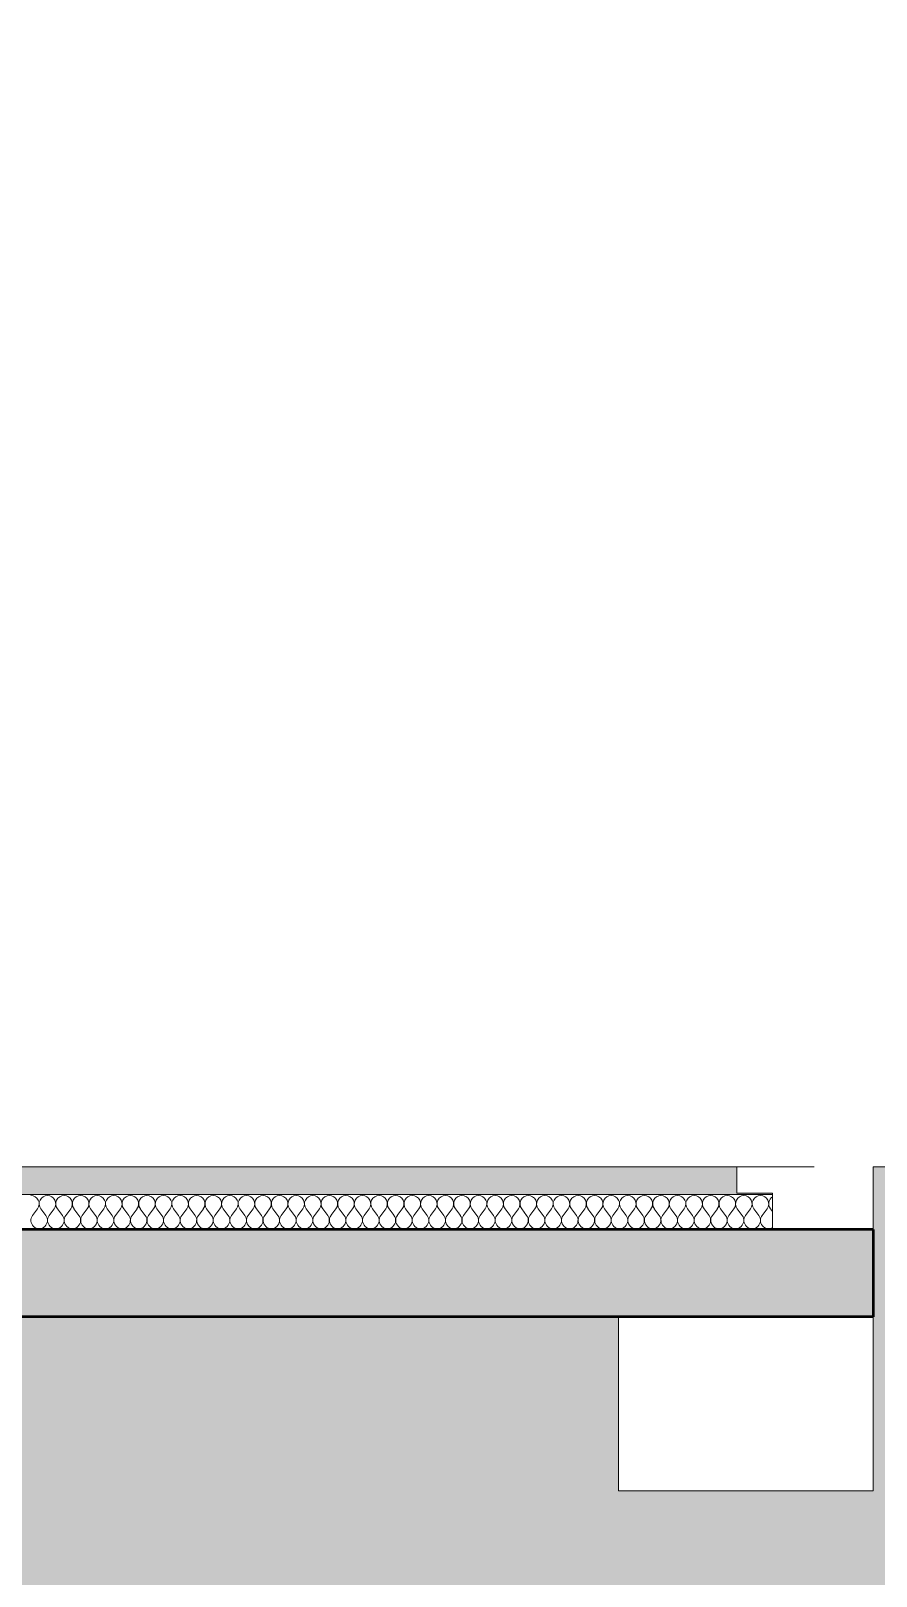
# Model space of a CAD drawing. Header units: millimetres. Extents: x -46169 to 228156, y -86316 to 18123.
# Drawn here: x 179340 to 181768, y -82286 to -77849 of the extents above; entities that cross this region are included whole.
import ezdxf

# ---------------------------------------------------------------- set-up
doc = ezdxf.new("R2010")
doc.units = ezdxf.units.MM
doc.header["$MEASUREMENT"] = 0
doc.linetypes.add('Dashed', pattern=[2822.222233, 1411.111116, -1411.111116])
doc.linetypes.add('Wipeout_Contour', pattern=[1000, 0, -1000])
for name, color, linetype, lineweight, true_color in [('0_Pen_No__105', 7, 'Continuous', 15, 0xa6a6a6), ('A-230-M_FLOOR.IFC Import_Pen_No__109', 7, 'Continuous', 15, 0xa6a6a6), ('A-230-M_FLOOR.IFC Import_Pen_No__29', 7, 'Continuous', 50, 0x2a2a2a), ('New_A-20-M_Floor_Slab_Pen_No__107', 7, 'Continuous', 15, 0xa6a6a6), ('New_A-20-M_Floor_Slab_Pen_No__109', 7, 'Continuous', 15, 0xa6a6a6), ('New_A-20-M_Floor_Slab_Pen_No__162', 7, 'Continuous', 0, 0xe47200)]:
    doc.layers.add(name, color=color, linetype=linetype, lineweight=lineweight, true_color=true_color)
for name, color, linetype in [('A-230-M_FLOOR.IFC Import', 7, 'Continuous'), ('New_A-20-M_Floor_Slab', 7, 'Continuous'), ('New_A-25-M_Wall_Int', 7, 'Continuous')]:
    doc.layers.add(name, color=color, linetype=linetype)
for name, color, linetype, lineweight in [('A-95-P_Drawing_Pen_No__1', 7, 'Continuous', 13), ('A-95-P_Drawing_Pen_No__84', 8, 'Continuous', 20), ('New_A-20-M_Floor_Slab_Pen_No__1', 7, 'Continuous', 13)]:
    doc.layers.add(name, color=color, linetype=linetype, lineweight=lineweight)
pattern_1 = [(0, (104446.8, -81110.96), (0, 779.423), [48.75, -401.25]), (0, (104671.8, -80721.25), (0, 779.423), [48.75, -401.25]), (60, (104446.8, -81110.96), (-675, 389.7114), [48.75, -401.25]), (60, (104896.8, -81110.96), (-675, 389.7114), [48.75, -401.25]), (120, (104495.5, -81110.96), (675, 389.7114), [48.75, -401.25]), (120, (104945.5, -81110.96), (675, 389.7114), [48.75, -401.25]), (0, (104446.78, -81035.96), (0, 150), [0, -150, 0, -225]), (45, (104521.78, -81035.96), (-106.06602, 106.06602), [0, -112.5, 0, -187.5])]

# ---------------------------------------------------------------- blocks, each defined once
blk = doc.blocks.new('Section Elem_84_1', base_point=(104446.8, -81111))
at = {"color": 254, "linetype": 'Wipeout_Contour', "lineweight": 0, "ltscale": 2941735.148226124}
blk.add_wipeout([(178981.5, -77762.5), (177576.2, -78609.5), (177576.2, -81111), (177622.4, -81111), (177622.4, -79011), (179294.7, -79011), (179294.7, -81111), (181217.7, -81111), (181217.7, -79011), (181368.1, -79011), (181368.1, -77762.5), (179817.2, -77762.5), (179817.2, -77767), (179670.8, -77767), (179670.8, -77762.5)], dxfattribs=at).dxf.layer = 'New_A-25-M_Wall_Int'
blk = doc.blocks.new('*X183', base_point=(104446.8, -81111))
at = {"layer": 'New_A-20-M_Floor_Slab_Pen_No__107', "linetype": 'Continuous'}
for p, q in [((179345, -81250), (179359.3, -81230.9)), ((179383.1, -81250), (179368.8, -81230.9)), ((179392.6, -81250), (179406.9, -81230.9)), ((179430.7, -81250), (179416.4, -81230.9)), ((179440.2, -81250), (179454.5, -81230.9)), ((179478.3, -81250), (179464, -81230.9)), ((179487.8, -81250), (179502.1, -81230.9)), ((179525.9, -81250), (179511.7, -81230.9)), ((179535.5, -81250), (179549.8, -81230.9)), ((179573.6, -81250), (179559.3, -81230.9)), ((179583.1, -81250), (179597.4, -81230.9)), ((179621.2, -81250), (179606.9, -81230.9)), ((179630.7, -81250), (179645, -81230.9)), ((179668.8, -81250), (179654.5, -81230.9)), ((179678.3, -81250), (179692.6, -81230.9)), ((179716.4, -81250), (179702.1, -81230.9)), ((179725.9, -81250), (179740.2, -81230.9)), ((179764, -81250), (179749.8, -81230.9)), ((179773.6, -81250), (179787.8, -81230.9)), ((179811.7, -81250), (179797.4, -81230.9)), ((179821.2, -81250), (179835.5, -81230.9)), ((179859.3, -81250), (179845, -81230.9)), ((179868.8, -81250), (179883.1, -81230.9)), ((179906.9, -81250), (179892.6, -81230.9)), ((179916.4, -81250), (179930.7, -81230.9)), ((179954.5, -81250), (179940.2, -81230.9)), ((179964, -81250), (179978.3, -81230.9)), ((180002.1, -81250), (179987.8, -81230.9)), ((180011.7, -81250), (180025.9, -81230.9)), ((180049.8, -81250), (180035.5, -81230.9)), ((180059.3, -81250), (180073.6, -81230.9)), ((180097.4, -81250), (180083.1, -81230.9)), ((180106.9, -81250), (180121.2, -81230.9)), ((180145, -81250), (180130.7, -81230.9)), ((180154.5, -81250), (180168.8, -81230.9)), ((180192.6, -81250), (180178.3, -81230.9)), ((180202.1, -81250), (180216.4, -81230.9)), ((180240.2, -81250), (180225.9, -81230.9)), ((180249.8, -81250), (180264, -81230.9)), ((180287.8, -81250), (180273.6, -81230.9)), ((180297.4, -81250), (180311.7, -81230.9)), ((180335.5, -81250), (180321.2, -81230.9)), ((180345, -81250), (180359.3, -81230.9)), ((180383.1, -81250), (180368.8, -81230.9)), ((180392.6, -81250), (180406.9, -81230.9)), ((180430.7, -81250), (180416.4, -81230.9)), ((180440.2, -81250), (180454.5, -81230.9)), ((180478.3, -81250), (180464, -81230.9)), ((180487.8, -81250), (180502.1, -81230.9)), ((180525.9, -81250), (180511.7, -81230.9)), ((180535.5, -81250), (180549.8, -81230.9)), ((180573.6, -81250), (180559.3, -81230.9)), ((180583.1, -81250), (180597.4, -81230.9)), ((180621.2, -81250), (180606.9, -81230.9)), ((180630.7, -81250), (180645, -81230.9)), ((180668.8, -81250), (180654.5, -81230.9)), ((180678.3, -81250), (180692.6, -81230.9)), ((180716.4, -81250), (180702.1, -81230.9)), ((180725.9, -81250), (180740.2, -81230.9)), ((180764, -81250), (180749.8, -81230.9)), ((180773.6, -81250), (180787.8, -81230.9)), ((180811.7, -81250), (180797.4, -81230.9)), ((180821.2, -81250), (180835.5, -81230.9)), ((180859.3, -81250), (180845, -81230.9)), ((180868.8, -81250), (180883.1, -81230.9)), ((180906.9, -81250), (180892.6, -81230.9)), ((180916.4, -81250), (180930.7, -81230.9)), ((180954.5, -81250), (180940.2, -81230.9)), ((180964, -81250), (180978.3, -81230.9)), ((181002.1, -81250), (180987.8, -81230.9)), ((181011.7, -81250), (181025.9, -81230.9)), ((181049.8, -81250), (181035.5, -81230.9)), ((181059.3, -81250), (181073.6, -81230.9)), ((181097.4, -81250), (181083.1, -81230.9)), ((181106.9, -81250), (181121.2, -81230.9)), ((181145, -81250), (181130.7, -81230.9)), ((181154.5, -81250), (181168.8, -81230.9)), ((181192.6, -81250), (181178.3, -81230.9)), ((181202.1, -81250), (181216.4, -81230.9)), ((181240.2, -81250), (181225.9, -81230.9)), ((181249.8, -81250), (181264, -81230.9)), ((181287.8, -81250), (181273.6, -81230.9)), ((181297.4, -81250), (181311.7, -81230.9)), ((181335.5, -81250), (181321.2, -81230.9)), ((181345, -81250), (181359.3, -81230.9)), ((181383.1, -81250), (181368.8, -81230.9)), ((181392.6, -81250), (181406.9, -81230.9)), ((181430.7, -81250), (181416.4, -81230.9)), ((181440.2, -81250), (181454.5, -81230.9)), ((181470.3, -81239.3), (181464, -81230.9))]:
    blk.add_line(p, q, dxfattribs=at)
for centre, start, end in [((179340.2, -81216.7), 323.1301, 90), ((179387.8, -81216.7), 90, 216.8699), ((179387.8, -81216.7), 323.1301, 90), ((179435.5, -81216.7), 90, 216.8699), ((179435.5, -81216.7), 323.1301, 90), ((179483.1, -81216.7), 90, 216.8699), ((179483.1, -81216.7), 323.1301, 90), ((179530.7, -81216.7), 90, 216.8699), ((179530.7, -81216.7), 323.1301, 90), ((179578.3, -81216.7), 90, 216.8699), ((179578.3, -81216.7), 323.1301, 90), ((179625.9, -81216.7), 90, 216.8699), ((179625.9, -81216.7), 323.1301, 90), ((179673.6, -81216.7), 90, 216.8699), ((179673.6, -81216.7), 323.1301, 90), ((179721.2, -81216.7), 90, 216.8699), ((179721.2, -81216.7), 323.1301, 90), ((179768.8, -81216.7), 90, 216.8699), ((179768.8, -81216.7), 323.1301, 90), ((179816.4, -81216.7), 90, 216.8699), ((179816.4, -81216.7), 323.1301, 90), ((179864, -81216.7), 90, 216.8699), ((179864, -81216.7), 323.1301, 90), ((179911.7, -81216.7), 90, 216.8699), ((179911.7, -81216.7), 323.1301, 90), ((179959.3, -81216.7), 90, 216.8699), ((179959.3, -81216.7), 323.1301, 90), ((180006.9, -81216.7), 90, 216.8699), ((180006.9, -81216.7), 323.1301, 90), ((180054.5, -81216.7), 90, 216.8699), ((180054.5, -81216.7), 323.1301, 90), ((180102.1, -81216.7), 90, 216.8699), ((180102.1, -81216.7), 323.1301, 90), ((180149.8, -81216.7), 90, 216.8699), ((180149.8, -81216.7), 323.1301, 90), ((180197.4, -81216.7), 90, 216.8699), ((180197.4, -81216.7), 323.1301, 90), ((180245, -81216.7), 90, 216.8699), ((180245, -81216.7), 323.1301, 90), ((180292.6, -81216.7), 90, 216.8699), ((180292.6, -81216.7), 323.1301, 90), ((180340.2, -81216.7), 90, 216.8699), ((180340.2, -81216.7), 323.1301, 90), ((180387.8, -81216.7), 90, 216.8699), ((180387.8, -81216.7), 323.1301, 90), ((180435.5, -81216.7), 90, 216.8699), ((180435.5, -81216.7), 323.1301, 90), ((180483.1, -81216.7), 90, 216.8699), ((180483.1, -81216.7), 323.1301, 90), ((180530.7, -81216.7), 90, 216.8699), ((180530.7, -81216.7), 323.1301, 90), ((180578.3, -81216.7), 90, 216.8699), ((180578.3, -81216.7), 323.1301, 90), ((180625.9, -81216.7), 90, 216.8699), ((180625.9, -81216.7), 323.1301, 90), ((180673.6, -81216.7), 90, 216.8699), ((180673.6, -81216.7), 323.1301, 90), ((180721.2, -81216.7), 90, 216.8699), ((180721.2, -81216.7), 323.1301, 90), ((180768.8, -81216.7), 90, 216.8699), ((180768.8, -81216.7), 323.1301, 90), ((180816.4, -81216.7), 90, 216.8699), ((180816.4, -81216.7), 323.1301, 90), ((180864, -81216.7), 90, 216.8699), ((180864, -81216.7), 323.1301, 90), ((180911.7, -81216.7), 90, 216.8699), ((180911.7, -81216.7), 323.1301, 90), ((180959.3, -81216.7), 90, 216.8699), ((180959.3, -81216.7), 323.1301, 90), ((181006.9, -81216.7), 90, 216.8699), ((181006.9, -81216.7), 323.1301, 90), ((181054.5, -81216.7), 90, 216.8699), ((181054.5, -81216.7), 323.1301, 90), ((181102.1, -81216.7), 90, 216.8699), ((181102.1, -81216.7), 323.1301, 90), ((181149.8, -81216.7), 90, 216.8699), ((181149.8, -81216.7), 323.1301, 90), ((181197.4, -81216.7), 90, 216.8699), ((181197.4, -81216.7), 323.1301, 90), ((181245, -81216.7), 90, 216.8699), ((181245, -81216.7), 323.1301, 90), ((181292.6, -81216.7), 90, 216.8699), ((181292.6, -81216.7), 323.1301, 90), ((181340.2, -81216.7), 90, 216.8699), ((181340.2, -81216.7), 323.1301, 90), ((181387.8, -81216.7), 90, 216.8699), ((181387.8, -81216.7), 323.1301, 90), ((181435.5, -81216.7), 90, 216.8699), ((181435.5, -81216.7), 323.1301, 90), ((181483.1, -81216.7), 122.3788, 216.8699), ((179364, -81264.3), 143.1301, 36.8699), ((179411.7, -81264.3), 143.1301, 36.8699), ((179459.3, -81264.3), 143.1301, 36.8699), ((179506.9, -81264.3), 143.1301, 36.8699), ((179554.5, -81264.3), 143.1301, 36.8699), ((179602.1, -81264.3), 143.1301, 36.8699), ((179649.8, -81264.3), 143.1301, 36.8699), ((179697.4, -81264.3), 143.1301, 36.8699), ((179745, -81264.3), 143.1301, 36.8699), ((179792.6, -81264.3), 143.1301, 36.8699), ((179840.2, -81264.3), 143.1301, 36.8699), ((179887.8, -81264.3), 143.1301, 36.8699), ((179935.5, -81264.3), 143.1301, 36.8699), ((179983.1, -81264.3), 143.1301, 36.8699), ((180030.7, -81264.3), 143.1301, 36.8699), ((180078.3, -81264.3), 143.1301, 36.8699), ((180125.9, -81264.3), 143.1301, 36.8699), ((180173.6, -81264.3), 143.1301, 36.8699), ((180221.2, -81264.3), 143.1301, 36.8699), ((180268.8, -81264.3), 143.1301, 36.8699), ((180316.4, -81264.3), 143.1301, 36.8699), ((180364, -81264.3), 143.1301, 36.8699), ((180411.7, -81264.3), 143.1301, 36.8699), ((180459.3, -81264.3), 143.1301, 36.8699), ((180506.9, -81264.3), 143.1301, 36.8699), ((180554.5, -81264.3), 143.1301, 36.8699), ((180602.1, -81264.3), 143.1301, 36.8699), ((180649.8, -81264.3), 143.1301, 36.8699), ((180697.4, -81264.3), 143.1301, 36.8699), ((180745, -81264.3), 143.1301, 36.8699), ((180792.6, -81264.3), 143.1301, 36.8699), ((180840.2, -81264.3), 143.1301, 36.8699), ((180887.8, -81264.3), 143.1301, 36.8699), ((180935.5, -81264.3), 143.1301, 36.8699), ((180983.1, -81264.3), 143.1301, 36.8699), ((181030.7, -81264.3), 143.1301, 36.8699), ((181078.3, -81264.3), 143.1301, 36.8699), ((181125.9, -81264.3), 143.1301, 36.8699), ((181173.6, -81264.3), 143.1301, 36.8699), ((181221.2, -81264.3), 143.1301, 36.8699), ((181268.8, -81264.3), 143.1301, 36.8699), ((181316.4, -81264.3), 143.1301, 36.8699), ((181364, -81264.3), 143.1301, 36.8699), ((181411.7, -81264.3), 143.1301, 36.8699), ((181459.3, -81264.3), 143.1301, 297.677)]:
    blk.add_arc(centre, 23.8, start, end, dxfattribs=at)
blk = doc.blocks.new('Section Elem_146_1', base_point=(104446.8, -81111))
at = {"color": 254, "linetype": 'Wipeout_Contour', "lineweight": 0, "ltscale": 794831.756081}
blk.add_wipeout([(181368.1, -81186), (181397.8, -81186), (181397.8, -81111), (181368.1, -81111)], dxfattribs=at).dxf.layer = 'New_A-20-M_Floor_Slab'
at = {"color": 254, "linetype": 'Wipeout_Contour', "lineweight": 0, "ltscale": 1154663.639280361}
blk.add_wipeout([(181470.3, -81190), (181470.3, -81186), (181368.1, -81186), (181368.1, -81111), (160483.1, -81111), (160483.1, -81190)], dxfattribs=at).dxf.layer = 'New_A-20-M_Floor_Slab'
at = {"layer": 'New_A-20-M_Floor_Slab_Pen_No__109', "linetype": 'Continuous'}
h = blk.add_hatch(dxfattribs=at)
h.set_pattern_fill('Lightweight_Concrete_0001', color=256, style=0, pattern_type=2)
h.set_pattern_definition(pattern_1)
h.paths.add_polyline_path([(181470.3, -81190), (181470.3, -81186), (181368.1, -81186), (181368.1, -81111), (160483.1, -81111), (160483.1, -81190)])
at = {"layer": 'New_A-20-M_Floor_Slab_Pen_No__162', "linetype": 'Continuous'}
blk.add_hatch(color=256, dxfattribs=at).paths.add_polyline_path([(181470.3, -81190.5), (181470.3, -81190), (160483.1, -81190), (160483.1, -81190.5)])
at = {"layer": 'New_A-20-M_Floor_Slab_Pen_No__1', "linetype": 'Continuous'}
blk.add_line((181368.1, -81111), (177576.2, -81111), dxfattribs=at)
at = {"color": 254, "linetype": 'Wipeout_Contour', "lineweight": 0, "ltscale": 757399.620549}
blk.add_wipeout([(160483.1, -81290.5), (181470.3, -81290.5), (181470.3, -81190.5), (160483.1, -81190.5)], dxfattribs=at).dxf.layer = 'New_A-20-M_Floor_Slab'
at = {"layer": 'New_A-20-M_Floor_Slab_Pen_No__1', "linetype": 'Continuous'}
for p in [(181368.1, -81111), (181470.3, -81186)]:
    blk.add_line(p, (181368.1, -81186), dxfattribs=at)
at = {"layer": 'New_A-20-M_Floor_Slab_Pen_No__1', "linetype": 'Continuous', "flags": 128}
for points in [[(181470.3, -81190), (160483.1, -81190), (138338.7, -81190), (126599.8, -81190), (105107.6, -81190)], [(181470.3, -81190.5), (160483.1, -81190.5), (138338.7, -81190.5), (126599.8, -81190.5), (105107.6, -81190.5)], [(181470.3, -81186), (181470.3, -81190), (181470.3, -81190.5), (181470.3, -81290.5)], [(181470.3, -81290.5), (160483.1, -81290.5), (138338.7, -81290.5), (126599.8, -81290.5), (105107.6, -81290.5)]]:
    blk.add_lwpolyline(points, dxfattribs=at)
at = {"layer": 'New_A-20-M_Floor_Slab'}
blk.add_blockref('*X183', (104446.8, -81111), dxfattribs=at)
blk = doc.blocks.new('Section Elem_368_1', base_point=(104446.8, -81111))
at = {"color": 254, "linetype": 'Wipeout_Contour', "lineweight": 0, "ltscale": 797677.652574}
blk.add_wipeout([(181759.5, -81541), (182325.8, -81541), (182325.8, -81291), (181759.5, -81291)], dxfattribs=at).dxf.layer = 'A-230-M_FLOOR.IFC Import'
at = {"color": 254, "linetype": 'Wipeout_Contour', "lineweight": 0, "ltscale": 758229.6749}
blk.add_wipeout([(160483.1, -81541), (181759.5, -81541), (181759.5, -81291), (160483.1, -81291)], dxfattribs=at).dxf.layer = 'A-230-M_FLOOR.IFC Import'
at = {"layer": 'A-230-M_FLOOR.IFC Import_Pen_No__109', "linetype": 'Continuous'}
h = blk.add_hatch(dxfattribs=at)
h.set_pattern_fill('Lightweight_Concrete_0001', color=256, style=0, pattern_type=2)
h.set_pattern_definition(pattern_1)
h.paths.add_polyline_path([(160483.1, -81541), (181759.5, -81541), (181759.5, -81291), (160483.1, -81291)])
at = {"layer": 'A-230-M_FLOOR.IFC Import_Pen_No__29', "linetype": 'Continuous'}
for q in [(181397.8, -81291), (181759.5, -81541)]:
    blk.add_line((181759.5, -81291), q, dxfattribs=at)
at = {"layer": 'A-230-M_FLOOR.IFC Import_Pen_No__29', "linetype": 'Continuous', "flags": 128}
for points in [[(181397.8, -81291), (160483.1, -81291), (138338.7, -81291), (126599.8, -81291), (105107.6, -81291)], [(181759.5, -81541), (160483.1, -81541), (159497.9, -81541)]]:
    blk.add_lwpolyline(points, dxfattribs=at)
blk = doc.blocks.new('A03 Atrium Longitudinal Section_STORY_MARKER', base_point=(104446.8, -81111))
at = {"layer": '0_Pen_No__105', "linetype": 'Dashed', "ltscale": 0.2}
blk.add_line((105107.6, -81111), (184115, -81111), dxfattribs=at)

msp = doc.modelspace()

# ---------------------------------------------------------------- block references
at = {"layer": 'New_A-25-M_Wall_Int'}
msp.add_blockref('Section Elem_84_1', (104446.8, -81111), dxfattribs=at)

# ---------------------------------------------------------------- next in the draw order: block references
at = {"layer": 'New_A-20-M_Floor_Slab'}
msp.add_blockref('Section Elem_146_1', (104446.8, -81111), dxfattribs=at)

# ---------------------------------------------------------------- next in the draw order: block references
at = {"layer": 'A-230-M_FLOOR.IFC Import'}
msp.add_blockref('Section Elem_368_1', (104446.8, -81111), dxfattribs=at)

# ---------------------------------------------------------------- next in the draw order: hatches: boundary and pattern name
at = {"layer": 'A-95-P_Drawing_Pen_No__84', "linetype": 'Continuous'}
msp.add_hatch(color=256, dxfattribs=at).paths.add_polyline_path([(102971.5, -81111.1), (105107.6, -81110.9), (105107.6, -81541), (181028.1, -81541), (181028.1, -82041), (181759.5, -82041), (181759.5, -81111), (183691.7, -81111), (183691.7, -86316.2), (102971.5, -86316.2)])

# ---------------------------------------------------------------- next in the draw order: linework, layer by layer
at = {"layer": 'A-95-P_Drawing_Pen_No__1', "linetype": 'Continuous', "flags": 128}
msp.add_lwpolyline([(102971.5, -81111.1), (105107.6, -81110.9), (105107.6, -81541), (181028.1, -81541), (181028.1, -82041), (181759.5, -82041), (181759.5, -81111), (183691.7, -81111), (183691.7, -86316.2), (102971.5, -86316.2)], close=True, dxfattribs=at)

# ---------------------------------------------------------------- next in the draw order: block references
at = {"linetype": 'Continuous', "lineweight": 0}
msp.add_blockref('A03 Atrium Longitudinal Section_STORY_MARKER', (104446.8, -81111), dxfattribs=at)

doc.saveas('drawing.dxf')
